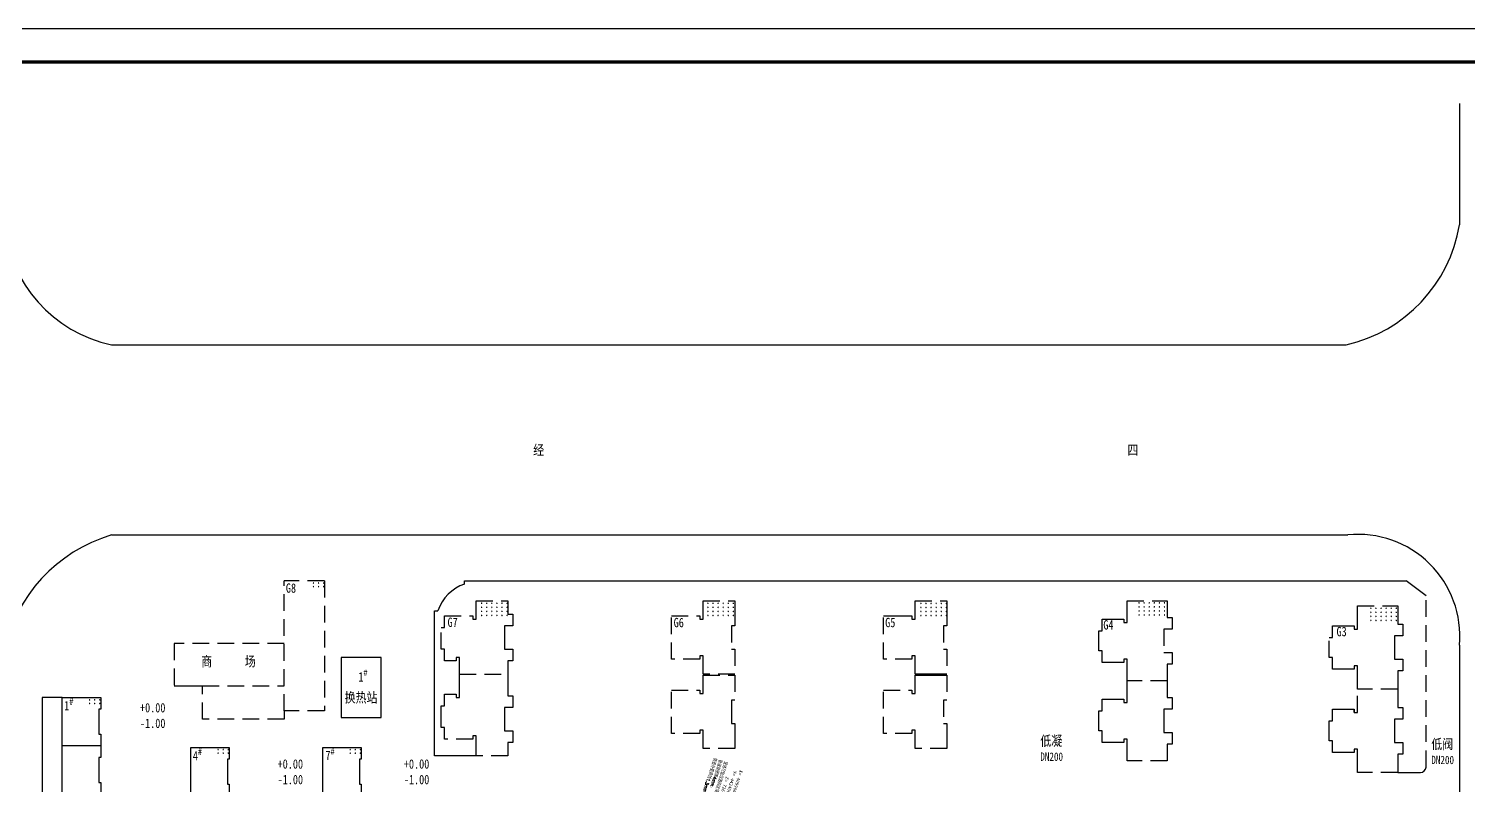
# Model space of a CAD drawing. Header units: millimetres. Extents: x 592308 to 1670214, y 1616300 to 2210300.
# Drawn here: x 813933 to 1245091, y 1983646 to 2210300 of the extents above; entities that cross this region are included whole.
import ezdxf

# ---------------------------------------------------------------- set-up
doc = ezdxf.new("R2010")
doc.units = ezdxf.units.MM
doc.header["$LTSCALE"] = 1000
doc.linetypes.add('NSRDASH1', pattern=[7.5, 5, -2.5])
doc.layers.get('0').update_dxf_attribs({"color": 1})
doc.layers.add('O-TY', color=7, linetype='Continuous')
doc.styles.add('HZ', font='rs.shx', dxfattribs={"width": 0.8, "bigfont": 'hztxt.shx'})
doc.dimstyles.get("Standard").update_dxf_attribs({"dimtxt": 0.18, "dimasz": 0.18, "dimexe": 0.18, "dimexo": 0.0625, "dimgap": 0.09, "dimtad": 0, "dimtih": 1, "dimtoh": 1, "dimdec": 4, "dimzin": 0, "dimdsep": 46, "dimtxsty": 'Standard', "dimcen": 0.09, "dimadec": 0, "dimazin": 0, "dimtfac": 1, "dimtdec": 4, "dimtofl": 0, "dimtmove": 0, "dimatfit": 3, "dimfxl": 0, "dimtolj": 1, "dimtzin": 0, "dimarcsym": 0})

msp = doc.modelspace()

# ---------------------------------------------------------------- linework, layer by layer
at = {"color": 7}
msp.add_line((1670214, 2210300), (592308, 2210300), dxfattribs=at)
at = {"color": 7, "const_width": 1000}
msp.add_lwpolyline([(1660608, 2200300), (602308, 2200300), (602308, 1626300), (1660608, 1626300)], close=True, dxfattribs=at)
at = {"layer": 'O-TY', "color": 7}
for p, q in [((1242464, 2187907), (1242464, 2151577)), ((838695, 2115623), (1208570, 2115623)), ((838695, 2058623), (1209041, 2058623)), ((944464, 2043923), (944464, 2044923)), ((944464, 2044923), (1226464, 2044923)), ((1232464, 2040423), (1226464, 2044923)), ((935464, 1992423), (935464, 2035923)), ((935464, 2035923), (936464, 2035923)), ((947964, 2033423), (947964, 2038923)), ((957464, 2038923), (957464, 2034923)), ((1015964, 2033423), (1015964, 2038923)), ((1025464, 2038923), (1025464, 2031423)), ((1079464, 2033423), (1079464, 2038923)), ((1088964, 2038923), (1088964, 2031423)), ((1142964, 2032423), (1142964, 2038923)), ((1154964, 2038923), (1154964, 2033923)), ((1211964, 2030423), (1211964, 2037423)), ((1223964, 2037423), (1223964, 2031923)), ((937464, 2030923), (938464, 2030923)), ((938464, 2030923), (938464, 2034423)), ((946964, 2034423), (946964, 2033423)), ((946964, 2033423), (947964, 2033423)), ((958964, 2031423), (956464, 2031423)), ((956464, 2031423), (956464, 2024423)), ((957464, 2034923), (958964, 2034923)), ((958964, 2034923), (958964, 2031423)), ((1014964, 2034423), (1014964, 2033423)), ((1014964, 2033423), (1015964, 2033423)), ((1025464, 2031423), (1024464, 2031423)), ((1069964, 2034423), (1078464, 2034423)), ((1078464, 2034423), (1078464, 2033423)), ((1078464, 2033423), (1079464, 2033423)), ((1088964, 2031423), (1087964, 2031423)), ((1135464, 2029923), (1135464, 2033423)), ((1135464, 2033423), (1141964, 2033423)), ((1141964, 2033423), (1141964, 2032423)), ((1141964, 2032423), (1142964, 2032423)), ((1154964, 2033923), (1156464, 2033923)), ((1156464, 2033923), (1156464, 2030423)), ((1204464, 2027923), (1204464, 2031423)), ((1204464, 2031423), (1210964, 2031423)), ((1210964, 2031423), (1210964, 2030423)), ((1223964, 2031923), (1225464, 2031923)), ((1225464, 2031923), (1225464, 2028423)), ((1134464, 2023923), (1134464, 2029923)), ((1134464, 2029923), (1135464, 2029923)), ((1156464, 2030423), (1153964, 2030423)), ((1203464, 2027923), (1204464, 2027923)), ((1210964, 2030423), (1211964, 2030423)), ((1225464, 2028423), (1222964, 2028423)), ((1222964, 2028423), (1222964, 2021423)), ((938464, 2024423), (937464, 2024423)), ((938464, 2020923), (938464, 2024423)), ((956464, 2024423), (958964, 2024423)), ((958964, 2024423), (958964, 2020923)), ((1015964, 2022423), (1014964, 2022423)), ((1014964, 2022423), (1014964, 2021423)), ((1015964, 2016923), (1015964, 2022423)), ((1024464, 2024423), (1025464, 2024423)), ((1079464, 2022423), (1078464, 2022423)), ((1078464, 2022423), (1078464, 2021423)), ((1079464, 2016923), (1079464, 2022423)), ((1087964, 2024423), (1088964, 2024423)), ((1135464, 2023923), (1134464, 2023923)), ((1135464, 2020423), (1135464, 2023923)), ((1153964, 2023423), (1156464, 2023423)), ((1156464, 2023423), (1156464, 2019923)), ((1242464, 2025652), (1242464, 1890968)), ((919464, 2021923), (907464, 2021923)), ((907464, 2021923), (907464, 2003923)), ((919464, 2003923), (919464, 2021923)), ((941964, 2020923), (938464, 2020923)), ((942964, 2021923), (941964, 2021923)), ((941964, 2021923), (941964, 2020923)), ((942964, 2016923), (942964, 2021923)), ((958964, 2020923), (957464, 2020923)), ((957464, 2020923), (957464, 2016923)), ((1141964, 2020423), (1135464, 2020423)), ((1142964, 2021423), (1141964, 2021423)), ((1141964, 2021423), (1141964, 2020423)), ((1142964, 2014923), (1142964, 2021423)), ((1156464, 2019923), (1154964, 2019923)), ((1154964, 2019923), (1154964, 2014923)), ((1204464, 2021923), (1203464, 2021923)), ((1204464, 2018423), (1204464, 2021923)), ((1210964, 2018423), (1204464, 2018423)), ((1211964, 2019423), (1210964, 2019423)), ((1210964, 2019423), (1210964, 2018423)), ((1211964, 2012423), (1211964, 2019423)), ((1222964, 2021423), (1225464, 2021423)), ((1225464, 2017923), (1223964, 2017923)), ((1223964, 2017923), (1223964, 2012423)), ((1225464, 2021423), (1225464, 2017923)), ((942964, 2009923), (942964, 2016923)), ((957464, 2016923), (957464, 2010423)), ((1015964, 2011123), (1015964, 2016623)), ((1088964, 2016923), (1079464, 2016923)), ((1079464, 2016623), (1088964, 2016623)), ((1079464, 2011123), (1079464, 2016623)), ((1142964, 2008423), (1142964, 2014923)), ((1154964, 2014923), (1154964, 2009923)), ((823964, 2009923), (817964, 2009923)), ((817964, 2009923), (817964, 1958923)), ((823964, 1951923), (823964, 2009923)), ((823964, 2009923), (835464, 2009923)), ((835464, 2009923), (835464, 2006423)), ((857464, 2013423), (865964, 2013423)), ((938464, 2007423), (938464, 2010923)), ((938464, 2010923), (941964, 2010923)), ((941964, 2010923), (941964, 2009923)), ((941964, 2009923), (942964, 2009923)), ((957464, 2010423), (958964, 2010423)), ((958964, 2010423), (958964, 2006923)), ((1014964, 2012123), (1014964, 2011123)), ((1014964, 2011123), (1015964, 2011123)), ((1078464, 2012123), (1078464, 2011123)), ((1078464, 2011123), (1079464, 2011123)), ((1135464, 2005923), (1135464, 2009423)), ((1135464, 2009423), (1141964, 2009423)), ((1141964, 2009423), (1141964, 2008423)), ((1154964, 2009923), (1156464, 2009923)), ((1156464, 2009923), (1156464, 2006423)), ((1223964, 2012423), (1223964, 2006923)), ((835464, 2006423), (834964, 2006423)), ((834964, 2006423), (834964, 1998923)), ((890464, 2005923), (890464, 2003423)), ((937464, 2000923), (937464, 2007423)), ((937464, 2007423), (938464, 2007423)), ((958964, 2006923), (956464, 2006923)), ((956464, 2006923), (956464, 1999923)), ((1024464, 2009123), (1024464, 2002123)), ((1025464, 2009123), (1024464, 2009123)), ((1088964, 2009123), (1087964, 2009123)), ((1134464, 1999923), (1134464, 2005923)), ((1134464, 2005923), (1135464, 2005923)), ((1141964, 2008423), (1142964, 2008423)), ((1156464, 2006423), (1153964, 2006423)), ((1153964, 2006423), (1153964, 1999423)), ((1204464, 2002923), (1204464, 2006423)), ((1204464, 2006423), (1210964, 2006423)), ((1210964, 2005423), (1210947, 2006423)), ((1210964, 2006423), (1210964, 2005423)), ((1210964, 2005423), (1211964, 2005423)), ((1223964, 2006923), (1225464, 2006923)), ((1225464, 2006923), (1225464, 2003423)), ((907464, 2003923), (919464, 2003923)), ((938464, 2000923), (937464, 2000923)), ((938464, 1997423), (938464, 2000923)), ((1024464, 2002123), (1025464, 2002123)), ((1025464, 2002123), (1025464, 1994623)), ((1087964, 2002123), (1088964, 2002123)), ((1088964, 2002123), (1088964, 1994623)), ((1203464, 1996923), (1203464, 2002923)), ((1203464, 2002923), (1204464, 2002923)), ((1225464, 2003423), (1222964, 2003423)), ((1222964, 2003423), (1222964, 1996423)), ((834964, 1998923), (835464, 1998923)), ((835464, 1998923), (835464, 1995423)), ((947964, 1998423), (946964, 1998423)), ((946964, 1998423), (946964, 1997423)), ((947964, 1992423), (947964, 1998423)), ((956464, 1999923), (958964, 1999923)), ((958964, 1996423), (957464, 1996423)), ((957464, 1996423), (957464, 1992423)), ((958964, 1999923), (958964, 1996423)), ((1014964, 2000123), (1014964, 1999123)), ((1015964, 2000123), (1014964, 2000123)), ((1015964, 1994623), (1015964, 2000123)), ((1078464, 2000123), (1078464, 1999123)), ((1079464, 2000123), (1078464, 2000123)), ((1079464, 1994623), (1079464, 2000123)), ((1135464, 1999923), (1134464, 1999923)), ((1135464, 1996423), (1135464, 1999923)), ((1141964, 1996423), (1135464, 1996423)), ((1142964, 1997423), (1141964, 1997423)), ((1141964, 1997423), (1141964, 1996423)), ((1142964, 1990923), (1142964, 1997423)), ((1153964, 1999423), (1156464, 1999423)), ((1156464, 1999423), (1156464, 1995923)), ((1204464, 1996923), (1203464, 1996923)), ((1204464, 1993423), (1204464, 1996923)), ((1222964, 1996423), (1225464, 1996423)), ((1225464, 1996423), (1225464, 1992923)), ((835464, 1995423), (823964, 1995423)), ((835464, 1995423), (835464, 1991923)), ((862464, 1994923), (873964, 1994923)), ((862464, 1951423), (862464, 1994923)), ((873964, 1994923), (873964, 1991423)), ((901964, 1951423), (901964, 1994923)), ((901964, 1994923), (913464, 1994923)), ((913464, 1994923), (913464, 1991423)), ((947964, 1992423), (935464, 1992423)), ((1156464, 1995923), (1154964, 1995923)), ((1154964, 1995923), (1154964, 1990923)), ((1210964, 1993423), (1204464, 1993423)), ((1211964, 1994423), (1210964, 1994423)), ((1210964, 1994423), (1210964, 1993423)), ((1211964, 1987423), (1211964, 1994423)), ((1225464, 1992923), (1223964, 1992923)), ((1223964, 1992923), (1223964, 1987423)), ((835464, 1991923), (834964, 1991923)), ((834964, 1991923), (834964, 1984423)), ((873964, 1991423), (873464, 1991423)), ((873464, 1991423), (873464, 1983923)), ((912964, 1991423), (912964, 1983923)), ((913464, 1991423), (912964, 1991423)), ((834964, 1984423), (835464, 1984423)), ((835464, 1984423), (835464, 1980923)), ((873464, 1983923), (873964, 1983923)), ((873964, 1983923), (873964, 1980423)), ((912964, 1983923), (913464, 1983923)), ((913464, 1983923), (913464, 1980423)), ((1223964, 1987423), (1230806, 1987423))]:
    msp.add_line(p, q, dxfattribs=at)
at = {"layer": 'O-TY', "color": 7, "linetype": 'NSRDASH1'}
for p, q in [((890464, 2005923), (890464, 2044923)), ((902464, 2044923), (890464, 2044923)), ((902464, 2044923), (902464, 2005923)), ((1232464, 1989098), (1232464, 2040423)), ((947964, 2038923), (957464, 2038923)), ((1015964, 2038923), (1025464, 2038923)), ((1079464, 2038923), (1088964, 2038923)), ((1142964, 2038923), (1154964, 2038923)), ((1211964, 2037423), (1223964, 2037423)), ((937464, 2024423), (937464, 2030923)), ((938464, 2034423), (946964, 2034423)), ((1006464, 2021423), (1006464, 2034423)), ((1006464, 2034423), (1014964, 2034423)), ((1024464, 2031423), (1024464, 2024423)), ((1069964, 2021423), (1069964, 2034423)), ((1087964, 2031423), (1087964, 2024423)), ((1153964, 2030423), (1153964, 2023423)), ((1203464, 2021923), (1203464, 2027923)), ((890464, 2026123), (857464, 2026123)), ((857464, 2026123), (857464, 2013423)), ((1025464, 2024423), (1025464, 2016923)), ((1088964, 2024423), (1088964, 2016923)), ((1014964, 2021423), (1006464, 2021423)), ((1078464, 2021423), (1069964, 2021423)), ((942964, 2016923), (957464, 2016923)), ((1025464, 2016923), (1015964, 2016923)), ((1015964, 2016623), (1025464, 2016623)), ((1025464, 2016623), (1025464, 2009123)), ((1088964, 2016623), (1088964, 2009123)), ((1154964, 2014923), (1142964, 2014923)), ((865964, 2003423), (865964, 2013423)), ((865964, 2013423), (890464, 2013423)), ((1006464, 2012123), (1014964, 2012123)), ((1006464, 1999123), (1006464, 2012123)), ((1069964, 2012123), (1078464, 2012123)), ((1069964, 1999123), (1069964, 2012123)), ((1211964, 2005423), (1211964, 2012423)), ((1223964, 2012423), (1211964, 2012423)), ((902464, 2005923), (890464, 2005923)), ((1087964, 2009123), (1087964, 2002123)), ((890464, 2003423), (865964, 2003423)), ((946964, 1997423), (938464, 1997423)), ((1014964, 1999123), (1006464, 1999123)), ((1078464, 1999123), (1069964, 1999123)), ((957464, 1992423), (947964, 1992423)), ((1025464, 1994623), (1015964, 1994623)), ((1088964, 1994623), (1079464, 1994623)), ((1154964, 1990923), (1142964, 1990923)), ((1223964, 1987423), (1211964, 1987423))]:
    msp.add_line(p, q, dxfattribs=at)
at = {"layer": 'O-TY', "color": 7}
for centre, radius, start, end in [((847261, 2155713), 40996, 185.64654, 257.93883), ((1198857, 2158733), 44191, 282.69716, 350.6809), ((851977, 2014039), 46521, 106.59006, 168.05311), ((1212177, 2028375), 30410, 354.86271, 95.91836), ((948529, 2031858), 12731, 108.61887, 161.38113), ((1230644, 1989242), 1826, 275.11257, 355.46864)]:
    msp.add_arc(centre, radius, start, end, dxfattribs=at)

# ---------------------------------------------------------------- texts
at = {"color": 7, "insert": (1023235, 1990656, -725875), "char_height": 1000, "attachment_point": 1, "rotation": 252.24449, "style": 'HZ'}
msp.add_mtext('管道可能泄漏的区域\\P管道原壁厚4mm，\\P管道外壁腐蚀1.3mm以上的区域', dxfattribs=at)
at = {"linetype": 'Continuous', "insert": (1020348, 1978873, 785), "char_height": 1000, "attachment_point": 9, "rotation": 252.24449}
msp.add_mtext('\\A1;X= 4099662.758\\PY= 442408.946\\PZ= 726.000', dxfattribs=at)
at = {"layer": 'O-TY', "color": 7, "attachment_point": 1, "style": 'HZ'}
for s, insert, char_height in [('{\\fFangSong_GB2312|b0|i0|c134|p49;经                                                                                                           四                                                                                                                                路}', (965032, 2085595), 3000), ('{\\fFangSong_GB2312|b0|i0|c134|p49;G8}', (890940, 2044131), 2800), ('{\\fFangSong_GB2312|b0|i0|c134|p49;...}', (898440, 2046812), 2800), ('{\\fFangSong_GB2312|b0|i0|c134|p49;...}', (898440, 2045740), 2800), ('{\\fFangSong_GB2312|b0|i0|c134|p49;......}', (948814, 2040744), 2800), ('{\\fFangSong_GB2312|b0|i0|c134|p49;......}', (948814, 2039534), 2800), ('{\\fFangSong_GB2312|b0|i0|c134|p49;......}', (948814, 2038325), 2800), ('{\\fFangSong_GB2312|b0|i0|c134|p49;......}', (1016593, 2040734), 2800), ('{\\fFangSong_GB2312|b0|i0|c134|p49;......}', (1016593, 2039525), 2800), ('{\\fFangSong_GB2312|b0|i0|c134|p49;......}', (1016593, 2038315), 2800), ('{\\fFangSong_GB2312|b0|i0|c134|p49;......}', (1080392, 2040704), 2800), ('{\\fFangSong_GB2312|b0|i0|c134|p49;......}', (1080392, 2039494), 2800), ('{\\fFangSong_GB2312|b0|i0|c134|p49;......}', (1080392, 2038285), 2800), ('{\\fFangSong_GB2312|b0|i0|c134|p49;......}', (1145735, 2040865), 2800), ('{\\fFangSong_GB2312|b0|i0|c134|p49;......}', (1145735, 2039656), 2800), ('{\\fFangSong_GB2312|b0|i0|c134|p49;......}', (1145735, 2038446), 2800), ('{\\fFangSong_GB2312|b0|i0|c134|p49;......}', (1215172, 2039244), 2800), ('{\\fFangSong_GB2312|b0|i0|c134|p49;......}', (1215172, 2038034), 2800), ('{\\fFangSong_GB2312|b0|i0|c134|p49;G7}', (939372, 2033867), 2800), ('{\\fFangSong_GB2312|b0|i0|c134|p49;......}', (948814, 2037116), 2800), ('{\\fFangSong_GB2312|b0|i0|c134|p49;G6}', (1007099, 2033787), 2800), ('{\\fFangSong_GB2312|b0|i0|c134|p49;......}', (1016593, 2037106), 2800), ('{\\fFangSong_GB2312|b0|i0|c134|p49;G5}', (1070466, 2033800), 2800), ('{\\fFangSong_GB2312|b0|i0|c134|p49;......}', (1080392, 2037075), 2800), ('{\\fFangSong_GB2312|b0|i0|c134|p49;G4}', (1135797, 2033096), 2800), ('{\\fFangSong_GB2312|b0|i0|c134|p49;......}', (1145735, 2037237), 2800), ('{\\fFangSong_GB2312|b0|i0|c134|p49;G3}', (1205652, 2031090), 2800), ('{\\fFangSong_GB2312|b0|i0|c134|p49;......}', (1215172, 2036825), 2800), ('{\\fFangSong_GB2312|b0|i0|c134|p49;......}', (1215172, 2035615), 2800), ('{\\fFangSong_GB2312|b0|i0|c134|p49;商      场}', (865581, 2022237), 3000), ('{\\fFangSong_GB2312|b0|i0|c134|p49;#}', (914161, 2018323), 2000), ('{\\fFangSong_GB2312|b0|i0|c134|p49;1}', (912659, 2017512), 2800), ('{\\fFangSong_GB2312|b0|i0|c134|p49;#}', (826052, 2009715), 2000), ('{\\fFangSong_GB2312|b0|i0|c134|p49;...}', (831382, 2011804), 2800), ('{\\fFangSong_GB2312|b0|i0|c134|p49;换热站}', (908551, 2011436), 3000), ('{\\fFangSong_GB2312|b0|i0|c134|p49;1}', (824550, 2008904), 2800), ('{\\fFangSong_GB2312|b0|i0|c134|p49;...}', (831382, 2010732), 2800), ('{\\fFangSong_GB2312|b0|i0|c134|p49;+0.00\\P-1.00}', (847244, 2008271), 2800), ('{\\fFangSong_GB2312|b0|i0|c134|p49;低凝\\P\\H0.8333x;DN200}', (1116922, 1998453), 3000), ('{\\fFangSong_GB2312|b0|i0|c134|p49;低阀\\P\\H0.8333x;DN200}', (1234044, 1997474), 3000), ('{\\fFangSong_GB2312|b0|i0|c134|p49;4}', (863074, 1993872), 2800), ('{\\fFangSong_GB2312|b0|i0|c134|p49;#}', (864576, 1994683), 2000), ('{\\fFangSong_GB2312|b0|i0|c134|p49;...}', (869877, 1996919), 2800), ('{\\fFangSong_GB2312|b0|i0|c134|p49;...}', (869877, 1995847), 2800), ('{\\fFangSong_GB2312|b0|i0|c134|p49;7}', (902800, 1994017), 2800), ('{\\fFangSong_GB2312|b0|i0|c134|p49;#}', (904303, 1994827), 2000), ('{\\fFangSong_GB2312|b0|i0|c134|p49;...}', (909447, 1996894), 2800), ('{\\fFangSong_GB2312|b0|i0|c134|p49;...}', (909447, 1995823), 2800), ('{\\fFangSong_GB2312|b0|i0|c134|p49;+0.00\\P-1.00}', (888466, 1991410), 2800), ('{\\fFangSong_GB2312|b0|i0|c134|p49;+0.00\\P-1.00}', (926281, 1991410), 2800)]:
    msp.add_mtext(s, dxfattribs=dict(at, insert=insert, char_height=char_height))

# ---------------------------------------------------------------- leaders
at = {"linetype": 'Continuous', "annotation_type": 0, "has_hookline": 1, "hookline_direction": 1, "text_width": 12833, "horizontal_direction": (-0.304956, -0.952366, 0)}
msp.add_leader([(994133, 1964115, 785), (1020348, 1978873, 785), (1020348, 1978873, 785)], dimstyle='Standard', dxfattribs=at)

doc.saveas('drawing.dxf')
